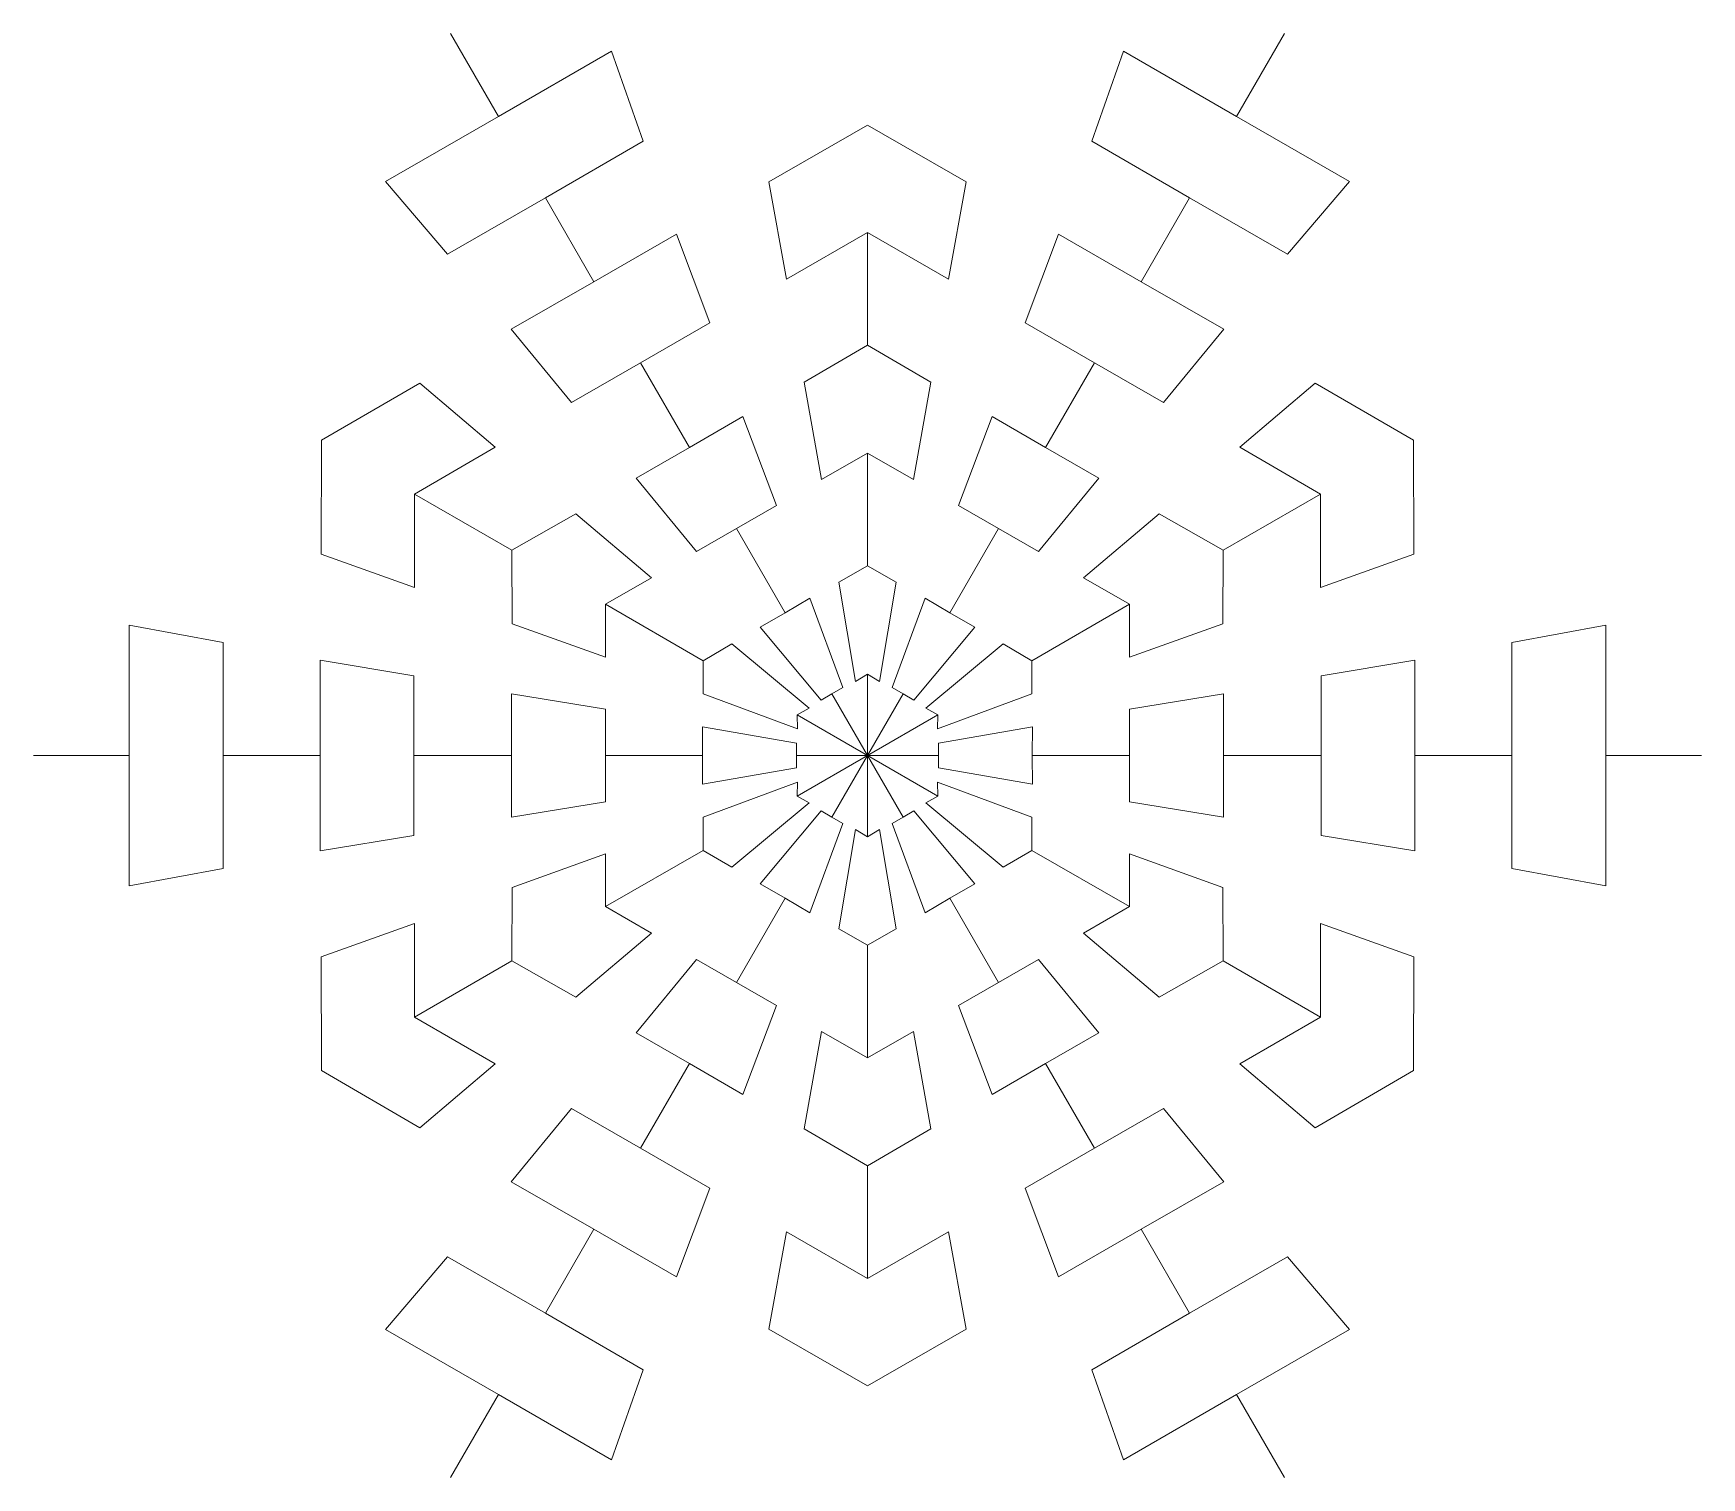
# Model space of a CAD drawing. Header units: millimetres. Extents: x 7 to 784, y -168 to 358.
# Drawn here: x 327.629 to 328.871, y 131.329 to 132.405 of the extents above; entities that cross this region are included whole.
import ezdxf

# ---------------------------------------------------------------- set-up
doc = ezdxf.new("R2010")
doc.units = ezdxf.units.MM
doc.layers.add('SnowBorder', color=145, linetype='Continuous')

msp = doc.modelspace()

# ---------------------------------------------------------------- linework, layer by layer
at = {"layer": 'SnowBorder', "lineweight": 0}
for p, q in [((327.93939, 132.40484), (327.97512, 132.34295)), ((327.93939, 132.40484), (327.97512, 132.34295)), ((328.56076, 132.40484), (328.52502, 132.34295)), ((328.56076, 132.40484), (328.52502, 132.34295)), ((327.97512, 132.34295), (328.0593, 132.39154)), ((328.0593, 132.39154), (328.08303, 132.32443)), ((328.44085, 132.39154), (328.41711, 132.32443)), ((328.52502, 132.34295), (328.44085, 132.39154)), ((327.97512, 132.34295), (327.89094, 132.29435)), ((328.52502, 132.34295), (328.6092, 132.29435)), ((328.17646, 132.29417), (328.25007, 132.33643)), ((328.32368, 132.29417), (328.25007, 132.33643)), ((328.08303, 132.32443), (328.01012, 132.28233)), ((328.41711, 132.32443), (328.49003, 132.28233)), ((327.89094, 132.29435), (327.9372, 132.24023)), ((328.18983, 132.22165), (328.17646, 132.29417)), ((328.31032, 132.22165), (328.32368, 132.29417)), ((328.6092, 132.29435), (328.56294, 132.24023)), ((327.9372, 132.24023), (328.01012, 132.28233)), ((328.01012, 132.28233), (328.04622, 132.21979)), ((328.01012, 132.28233), (328.04622, 132.21979)), ((328.49003, 132.28233), (328.45392, 132.21979)), ((328.49003, 132.28233), (328.45392, 132.21979)), ((328.56294, 132.24023), (328.49003, 132.28233)), ((328.04622, 132.21979), (328.10772, 132.2553)), ((328.10772, 132.2553), (328.1326, 132.18916)), ((328.25007, 132.25643), (328.18983, 132.22165)), ((328.25007, 132.1726), (328.25007, 132.25643)), ((328.25007, 132.1726), (328.25007, 132.25643)), ((328.25007, 132.25643), (328.31032, 132.22165)), ((328.39242, 132.2553), (328.36754, 132.18916)), ((328.45392, 132.21979), (328.39242, 132.2553)), ((328.04622, 132.21979), (327.98472, 132.18429)), ((328.45392, 132.21979), (328.51543, 132.18429)), ((327.98472, 132.18429), (328.02956, 132.12967)), ((328.1326, 132.18916), (328.08108, 132.15941)), ((328.36754, 132.18916), (328.41906, 132.15941)), ((328.51543, 132.18429), (328.47058, 132.12967)), ((328.20285, 132.14498), (328.25007, 132.1726)), ((328.29729, 132.14498), (328.25007, 132.1726)), ((328.02956, 132.12967), (328.08108, 132.15941)), ((328.08108, 132.15941), (328.1175, 132.09634)), ((328.08108, 132.15941), (328.1175, 132.09634)), ((328.41906, 132.15941), (328.38265, 132.09634)), ((328.41906, 132.15941), (328.38265, 132.09634)), ((328.47058, 132.12967), (328.41906, 132.15941)), ((327.91669, 132.14419), (327.84329, 132.10157)), ((327.97281, 132.09636), (327.91669, 132.14419)), ((328.21588, 132.07227), (328.20285, 132.14498)), ((328.28426, 132.07227), (328.29729, 132.14498)), ((328.52733, 132.09636), (328.58346, 132.14419)), ((328.58346, 132.14419), (328.65686, 132.10157)), ((328.1175, 132.09634), (328.15731, 132.11933)), ((328.15731, 132.11933), (328.18226, 132.05304)), ((328.34284, 132.11933), (328.31789, 132.05304)), ((328.38265, 132.09634), (328.34284, 132.11933)), ((327.84308, 132.01669), (327.84329, 132.10157)), ((327.91256, 132.06157), (327.97281, 132.09636)), ((328.1175, 132.09634), (328.07768, 132.07336)), ((328.25007, 132.09201), (328.21588, 132.07227)), ((328.25007, 132.00805), (328.25007, 132.09201)), ((328.25007, 132.00805), (328.25007, 132.09201)), ((328.25007, 132.09201), (328.28426, 132.07227)), ((328.38265, 132.09634), (328.42246, 132.07336)), ((328.58758, 132.06157), (328.52733, 132.09636)), ((328.65707, 132.01669), (328.65686, 132.10157)), ((328.07768, 132.07336), (328.12262, 132.01861)), ((328.42246, 132.07336), (328.37752, 132.01861)), ((327.98516, 132.01966), (327.91256, 132.06157)), ((327.91256, 132.06157), (327.91256, 131.99201)), ((327.98516, 132.01966), (327.91256, 132.06157)), ((328.51498, 132.01966), (328.58758, 132.06157)), ((328.51498, 132.01966), (328.58758, 132.06157)), ((328.58758, 132.06157), (328.58758, 131.99201)), ((328.03269, 132.04674), (327.98516, 132.01966)), ((328.08915, 131.9991), (328.03269, 132.04674)), ((328.18226, 132.05304), (328.15244, 132.03582)), ((328.31789, 132.05304), (328.34771, 132.03582)), ((328.411, 131.9991), (328.46745, 132.04674)), ((328.46745, 132.04674), (328.51498, 132.01966)), ((328.12262, 132.01861), (328.15244, 132.03582)), ((328.15244, 132.03582), (328.18868, 131.97305)), ((328.15244, 132.03582), (328.18868, 131.97305)), ((328.34771, 132.03582), (328.31147, 131.97305)), ((328.34771, 132.03582), (328.31147, 131.97305)), ((328.37752, 132.01861), (328.34771, 132.03582)), ((327.98547, 131.96495), (327.98516, 132.01966)), ((328.51467, 131.96495), (328.51498, 132.01966)), ((327.91256, 131.99201), (327.84308, 132.01669)), ((328.22868, 131.99586), (328.25007, 132.00805)), ((328.27146, 131.99586), (328.25007, 132.00805)), ((328.58758, 131.99201), (328.65707, 132.01669)), ((328.05496, 131.97936), (328.08915, 131.9991)), ((328.2412, 131.92192), (328.22868, 131.99586)), ((328.25895, 131.92192), (328.27146, 131.99586)), ((328.44519, 131.97936), (328.411, 131.9991)), ((328.18868, 131.97305), (328.20715, 131.98386)), ((328.20715, 131.98386), (328.23163, 131.91728)), ((328.293, 131.98386), (328.26852, 131.91728)), ((328.31147, 131.97305), (328.293, 131.98386)), ((328.12767, 131.93738), (328.05496, 131.97936)), ((328.05496, 131.97936), (328.05496, 131.93988)), ((328.12767, 131.93738), (328.05496, 131.97936)), ((328.18868, 131.97305), (328.17008, 131.96246)), ((328.31147, 131.97305), (328.33006, 131.96246)), ((328.37248, 131.93738), (328.44519, 131.97936)), ((328.37248, 131.93738), (328.44519, 131.97936)), ((328.44519, 131.97936), (328.44519, 131.93988)), ((327.70017, 131.86671), (327.70017, 131.96391)), ((327.70017, 131.96391), (327.77016, 131.95091)), ((328.05496, 131.93988), (327.98547, 131.96495)), ((328.17008, 131.96246), (328.21551, 131.90797)), ((328.33006, 131.96246), (328.28464, 131.90797)), ((328.44519, 131.93988), (328.51467, 131.96495)), ((328.79998, 131.96391), (328.72998, 131.95091)), ((328.79998, 131.86671), (328.79998, 131.96391)), ((327.77016, 131.95091), (327.77016, 131.86671)), ((328.14893, 131.94981), (328.12767, 131.93738)), ((328.2067, 131.902), (328.14893, 131.94981)), ((328.29344, 131.902), (328.35122, 131.94981)), ((328.35122, 131.94981), (328.37248, 131.93738)), ((328.72998, 131.95091), (328.72998, 131.86671)), ((327.84237, 131.86671), (327.84237, 131.93773)), ((327.84237, 131.93773), (327.91209, 131.9262)), ((328.12754, 131.91276), (328.12767, 131.93738)), ((328.37261, 131.91276), (328.37248, 131.93738)), ((328.65778, 131.93773), (328.58805, 131.9262)), ((328.65778, 131.86671), (328.65778, 131.93773)), ((327.91209, 131.9262), (327.91209, 131.86671)), ((328.25007, 131.92734), (328.2412, 131.92192)), ((328.25007, 131.86671), (328.25007, 131.92734)), ((328.25007, 131.92734), (328.25895, 131.92192)), ((328.25007, 131.86671), (328.25007, 131.92734)), ((328.58805, 131.9262), (328.58805, 131.86671)), ((327.98492, 131.86671), (327.98492, 131.91269)), ((327.98492, 131.91269), (328.0548, 131.90114)), ((328.19783, 131.88663), (328.12754, 131.91276)), ((328.21551, 131.90797), (328.22357, 131.91262)), ((328.23163, 131.91728), (328.22357, 131.91262)), ((328.22357, 131.91262), (328.25007, 131.86671)), ((328.22357, 131.91262), (328.25007, 131.86671)), ((328.27658, 131.91262), (328.25007, 131.86671)), ((328.27658, 131.91262), (328.25007, 131.86671)), ((328.26852, 131.91728), (328.27658, 131.91262)), ((328.28464, 131.90797), (328.27658, 131.91262)), ((328.30231, 131.88663), (328.37261, 131.91276)), ((328.51523, 131.91269), (328.44534, 131.90114)), ((328.51523, 131.86671), (328.51523, 131.91269)), ((328.0548, 131.90114), (328.0548, 131.86671)), ((328.19757, 131.89703), (328.2067, 131.902)), ((328.19757, 131.89703), (328.19783, 131.88663)), ((328.25007, 131.86671), (328.19757, 131.89703)), ((328.25007, 131.86671), (328.19757, 131.89703)), ((328.25007, 131.86671), (328.30258, 131.89703)), ((328.25007, 131.86671), (328.30258, 131.89703)), ((328.30258, 131.89703), (328.29344, 131.902)), ((328.30258, 131.89703), (328.30231, 131.88663)), ((328.44534, 131.90114), (328.44534, 131.86671)), ((328.12728, 131.86671), (328.12716, 131.88811)), ((328.12716, 131.88811), (328.19706, 131.87602)), ((328.37299, 131.88811), (328.30308, 131.87602)), ((328.37286, 131.86671), (328.37299, 131.88811)), ((328.19706, 131.87602), (328.19706, 131.86671)), ((328.30308, 131.87602), (328.30308, 131.86671)), ((327.6287, 131.86671), (327.70017, 131.86671)), ((327.6287, 131.86671), (327.70017, 131.86671)), ((327.70017, 131.86671), (327.70017, 131.76952)), ((327.77016, 131.78252), (327.77016, 131.86671)), ((327.77016, 131.86671), (327.84237, 131.86671)), ((327.77016, 131.86671), (327.84237, 131.86671)), ((327.84237, 131.86671), (327.84237, 131.7957)), ((327.91209, 131.80722), (327.91209, 131.86671)), ((327.91209, 131.86671), (327.98492, 131.86671)), ((327.91209, 131.86671), (327.98492, 131.86671)), ((327.98492, 131.86671), (327.98492, 131.82074)), ((328.0548, 131.83228), (328.0548, 131.86671)), ((328.0548, 131.86671), (328.12728, 131.86671)), ((328.0548, 131.86671), (328.12728, 131.86671)), ((328.12728, 131.86671), (328.12716, 131.84532)), ((328.12716, 131.84532), (328.19706, 131.85741)), ((328.19706, 131.85741), (328.19706, 131.86671)), ((328.19706, 131.86671), (328.25007, 131.86671)), ((328.19706, 131.86671), (328.25007, 131.86671)), ((328.25007, 131.86671), (328.19757, 131.8364)), ((328.25007, 131.86671), (328.19757, 131.8364)), ((328.22357, 131.8208), (328.25007, 131.86671)), ((328.22357, 131.8208), (328.25007, 131.86671)), ((328.30308, 131.86671), (328.25007, 131.86671)), ((328.27658, 131.8208), (328.25007, 131.86671)), ((328.25007, 131.86671), (328.25007, 131.80609)), ((328.25007, 131.86671), (328.25007, 131.80609)), ((328.30308, 131.86671), (328.25007, 131.86671)), ((328.25007, 131.86671), (328.30258, 131.8364)), ((328.27658, 131.8208), (328.25007, 131.86671)), ((328.25007, 131.86671), (328.30258, 131.8364)), ((328.30308, 131.85741), (328.30308, 131.86671)), ((328.37299, 131.84532), (328.30308, 131.85741)), ((328.44534, 131.86671), (328.37286, 131.86671)), ((328.44534, 131.86671), (328.37286, 131.86671)), ((328.37286, 131.86671), (328.37299, 131.84532)), ((328.44534, 131.83228), (328.44534, 131.86671)), ((328.58805, 131.86671), (328.51523, 131.86671)), ((328.58805, 131.86671), (328.51523, 131.86671)), ((328.51523, 131.86671), (328.51523, 131.82074)), ((328.58805, 131.80722), (328.58805, 131.86671)), ((328.72998, 131.86671), (328.65778, 131.86671)), ((328.72998, 131.86671), (328.65778, 131.86671)), ((328.65778, 131.86671), (328.65778, 131.7957)), ((328.72998, 131.78252), (328.72998, 131.86671)), ((328.87145, 131.86671), (328.79998, 131.86671)), ((328.87145, 131.86671), (328.79998, 131.86671)), ((328.79998, 131.86671), (328.79998, 131.76952)), ((328.19783, 131.8468), (328.12754, 131.82067)), ((328.19757, 131.8364), (328.19783, 131.8468)), ((328.30258, 131.8364), (328.30231, 131.8468)), ((328.30231, 131.8468), (328.37261, 131.82067)), ((327.98492, 131.82074), (328.0548, 131.83228)), ((328.2067, 131.83143), (328.14893, 131.78362)), ((328.19757, 131.8364), (328.2067, 131.83143)), ((328.30258, 131.8364), (328.29344, 131.83143)), ((328.29344, 131.83143), (328.35122, 131.78362)), ((328.51523, 131.82074), (328.44534, 131.83228)), ((328.12754, 131.82067), (328.12767, 131.79604)), ((328.17008, 131.77097), (328.21551, 131.82546)), ((328.21551, 131.82546), (328.22357, 131.8208)), ((328.23163, 131.81615), (328.22357, 131.8208)), ((328.26852, 131.81615), (328.27658, 131.8208)), ((328.28464, 131.82546), (328.27658, 131.8208)), ((328.33006, 131.77097), (328.28464, 131.82546)), ((328.37261, 131.82067), (328.37248, 131.79604)), ((327.84237, 131.7957), (327.91209, 131.80722)), ((328.20715, 131.74957), (328.23163, 131.81615)), ((328.2412, 131.81151), (328.22868, 131.73757)), ((328.25007, 131.80609), (328.2412, 131.81151)), ((328.25007, 131.80609), (328.25895, 131.81151)), ((328.25895, 131.81151), (328.27146, 131.73757)), ((328.293, 131.74957), (328.26852, 131.81615)), ((328.65778, 131.7957), (328.58805, 131.80722)), ((328.05496, 131.79354), (327.98547, 131.76847)), ((328.12767, 131.79604), (328.05496, 131.75407)), ((328.12767, 131.79604), (328.05496, 131.75407)), ((328.05496, 131.75407), (328.05496, 131.79354)), ((328.14893, 131.78362), (328.12767, 131.79604)), ((328.35122, 131.78362), (328.37248, 131.79604)), ((328.37248, 131.79604), (328.44519, 131.75407)), ((328.37248, 131.79604), (328.44519, 131.75407)), ((328.44519, 131.75407), (328.44519, 131.79354)), ((328.44519, 131.79354), (328.51467, 131.76847)), ((327.70017, 131.76952), (327.77016, 131.78252)), ((328.79998, 131.76952), (328.72998, 131.78252)), ((327.98547, 131.76847), (327.98516, 131.71377)), ((328.18868, 131.76037), (328.17008, 131.77097)), ((328.31147, 131.76037), (328.33006, 131.77097)), ((328.51467, 131.76847), (328.51498, 131.71377)), ((328.15244, 131.69761), (328.18868, 131.76037)), ((328.15244, 131.69761), (328.18868, 131.76037)), ((328.18868, 131.76037), (328.20715, 131.74957)), ((328.31147, 131.76037), (328.293, 131.74957)), ((328.34771, 131.69761), (328.31147, 131.76037)), ((328.34771, 131.69761), (328.31147, 131.76037)), ((328.05496, 131.75407), (328.08915, 131.73433)), ((328.44519, 131.75407), (328.411, 131.73433)), ((327.91256, 131.74142), (327.84308, 131.71673)), ((327.91256, 131.67185), (327.91256, 131.74142)), ((328.08915, 131.73433), (328.03269, 131.68669)), ((328.22868, 131.73757), (328.25007, 131.72537)), ((328.27146, 131.73757), (328.25007, 131.72537)), ((328.411, 131.73433), (328.46745, 131.68669)), ((328.58758, 131.67185), (328.58758, 131.74142)), ((328.58758, 131.74142), (328.65707, 131.71673)), ((328.25007, 131.72537), (328.25007, 131.64142)), ((328.25007, 131.72537), (328.25007, 131.64142)), ((327.84308, 131.71673), (327.84329, 131.63186)), ((327.98516, 131.71377), (327.91256, 131.67185)), ((327.98516, 131.71377), (327.91256, 131.67185)), ((328.03269, 131.68669), (327.98516, 131.71377)), ((328.07768, 131.66007), (328.12262, 131.71482)), ((328.12262, 131.71482), (328.15244, 131.69761)), ((328.37752, 131.71482), (328.34771, 131.69761)), ((328.42246, 131.66007), (328.37752, 131.71482)), ((328.46745, 131.68669), (328.51498, 131.71377)), ((328.51498, 131.71377), (328.58758, 131.67185)), ((328.51498, 131.71377), (328.58758, 131.67185)), ((328.65707, 131.71673), (328.65686, 131.63186)), ((328.18226, 131.68039), (328.15244, 131.69761)), ((328.31789, 131.68039), (328.34771, 131.69761)), ((327.91256, 131.67185), (327.97281, 131.63707)), ((328.15731, 131.6141), (328.18226, 131.68039)), ((328.34284, 131.6141), (328.31789, 131.68039)), ((328.58758, 131.67185), (328.52733, 131.63707)), ((328.1175, 131.63708), (328.07768, 131.66007)), ((328.21588, 131.66116), (328.20285, 131.58844)), ((328.25007, 131.64142), (328.21588, 131.66116)), ((328.25007, 131.64142), (328.28426, 131.66116)), ((328.28426, 131.66116), (328.29729, 131.58844)), ((328.38265, 131.63708), (328.42246, 131.66007)), ((327.91669, 131.58924), (327.84329, 131.63186)), ((327.97281, 131.63707), (327.91669, 131.58924)), ((328.08108, 131.57402), (328.1175, 131.63708)), ((328.08108, 131.57402), (328.1175, 131.63708)), ((328.1175, 131.63708), (328.15731, 131.6141)), ((328.38265, 131.63708), (328.34284, 131.6141)), ((328.41906, 131.57402), (328.38265, 131.63708)), ((328.41906, 131.57402), (328.38265, 131.63708)), ((328.52733, 131.63707), (328.58346, 131.58924)), ((328.58346, 131.58924), (328.65686, 131.63186)), ((327.98472, 131.54914), (328.02956, 131.60376)), ((328.02956, 131.60376), (328.08108, 131.57402)), ((328.47058, 131.60376), (328.41906, 131.57402)), ((328.51543, 131.54914), (328.47058, 131.60376)), ((328.20285, 131.58844), (328.25007, 131.56082)), ((328.29729, 131.58844), (328.25007, 131.56082)), ((328.1326, 131.54427), (328.08108, 131.57402)), ((328.36754, 131.54427), (328.41906, 131.57402)), ((328.25007, 131.56082), (328.25007, 131.47699)), ((328.25007, 131.56082), (328.25007, 131.47699)), ((328.04622, 131.51363), (327.98472, 131.54914)), ((328.45392, 131.51363), (328.51543, 131.54914)), ((328.10772, 131.47812), (328.1326, 131.54427)), ((328.39242, 131.47812), (328.36754, 131.54427)), ((328.01012, 131.4511), (328.04622, 131.51363)), ((328.01012, 131.4511), (328.04622, 131.51363)), ((328.04622, 131.51363), (328.10772, 131.47812)), ((328.18983, 131.51178), (328.17646, 131.43926)), ((328.25007, 131.47699), (328.18983, 131.51178)), ((328.25007, 131.47699), (328.31032, 131.51178)), ((328.31032, 131.51178), (328.32368, 131.43926)), ((328.45392, 131.51363), (328.39242, 131.47812)), ((328.49003, 131.4511), (328.45392, 131.51363)), ((328.49003, 131.4511), (328.45392, 131.51363)), ((327.89094, 131.43908), (327.9372, 131.4932)), ((327.9372, 131.4932), (328.01012, 131.4511)), ((328.56294, 131.4932), (328.49003, 131.4511)), ((328.6092, 131.43908), (328.56294, 131.4932)), ((328.08303, 131.409), (328.01012, 131.4511)), ((328.41711, 131.409), (328.49003, 131.4511)), ((327.97512, 131.39048), (327.89094, 131.43908)), ((328.17646, 131.43926), (328.25007, 131.397)), ((328.32368, 131.43926), (328.25007, 131.397)), ((328.52502, 131.39048), (328.6092, 131.43908)), ((328.0593, 131.34188), (328.08303, 131.409)), ((328.44085, 131.34188), (328.41711, 131.409)), ((327.93939, 131.32859), (327.97512, 131.39048)), ((327.93939, 131.32859), (327.97512, 131.39048)), ((327.97512, 131.39048), (328.0593, 131.34188)), ((328.52502, 131.39048), (328.44085, 131.34188)), ((328.56076, 131.32859), (328.52502, 131.39048)), ((328.56076, 131.32859), (328.52502, 131.39048))]:
    msp.add_line(p, q, dxfattribs=at)

doc.saveas('drawing.dxf')
